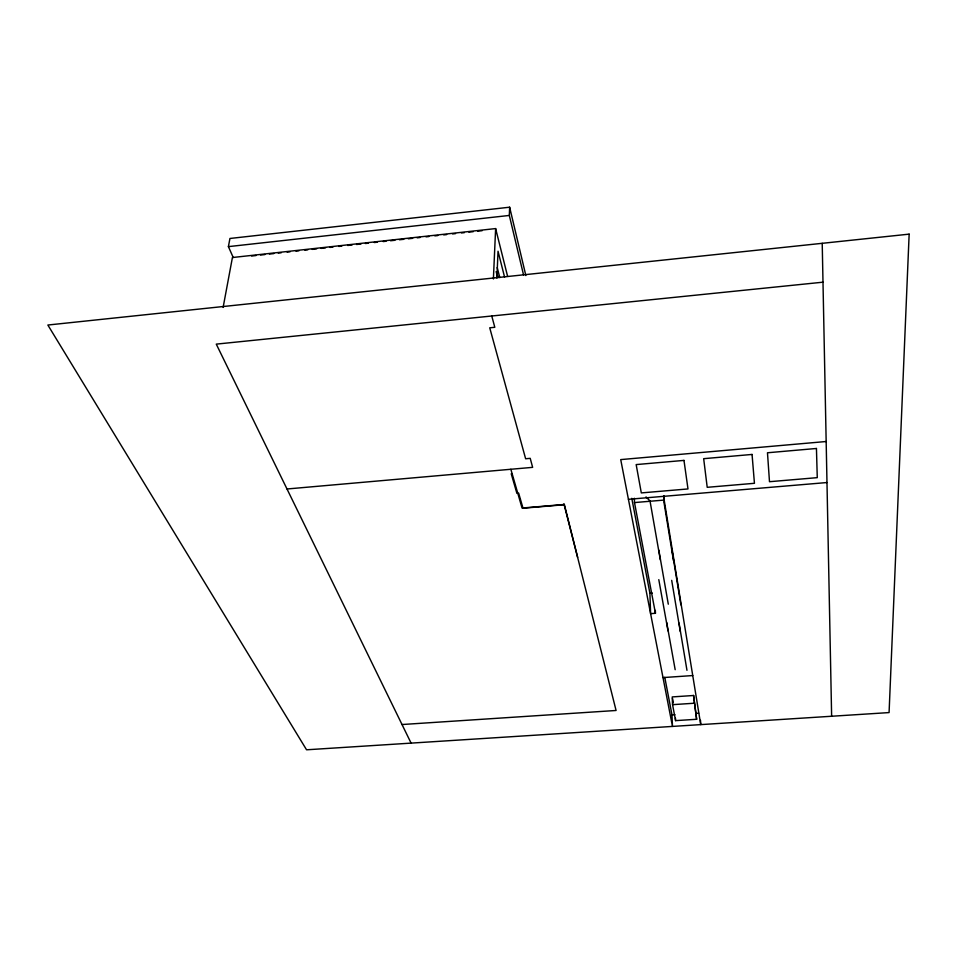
<?xml version="1.0" encoding="UTF-8"?>
<svg xmlns="http://www.w3.org/2000/svg" width="957" height="957" viewBox="0 0 957 957"><rect width="100%" height="100%" fill="white"/><g stroke="black" fill="none" stroke-linecap="round" stroke-linejoin="round"><path stroke-width="1.44" d="M523.551 274.958L509.327 215.445L509.638 207.202L229.943 238.472L228.4 246.631L233.257 257.541M496.898 278.08L498.035 251.236L504.578 277.111M493.393 278.966L495.63 228.579L232.419 257.529L223.113 307.436M228.4 246.631L509.327 215.445M251.643 256.021L256.069 255.531M260.507 255.052L264.933 254.562M269.372 254.072L273.798 253.593M278.236 253.103L281.191 252.78M287.1 252.122L290.055 251.799M295.964 251.153L298.919 250.83M304.828 250.172L307.783 249.849M312.221 249.37L316.647 248.88M321.085 248.389L325.512 247.899M329.95 247.42L332.904 247.085M338.814 246.439L341.769 246.116M347.678 245.47L352.104 244.98M356.542 244.49L360.98 243.999M365.407 243.521L368.361 243.198M374.271 242.54L377.225 242.217M383.135 241.571L386.09 241.248M390.528 240.757L394.954 240.267M399.392 239.776L403.818 239.298M408.256 238.807L412.682 238.317M417.12 237.838L420.075 237.503M425.985 236.858L428.939 236.535M434.849 235.889L437.804 235.554M443.713 234.908L446.668 234.585M452.577 233.939L455.532 233.616M461.441 232.958L464.396 232.635M468.834 232.144L473.26 231.666M477.699 231.175L482.125 230.685M822.996 282.183L216.27 344.125L411.091 743.111M287.004 488.991L532.642 467.351L530.214 458.343L525.632 458.762L489.733 327.808L494.805 327.294L491.754 316.001M826.166 441.512L620.722 459.599L672.472 726.423L671.993 714.915L664.768 677.317M512.127 473.715L511.229 473.787L516.9 493.345L518.67 493.19L523.012 508.215L564.403 504.722M628.426 499.315L826.98 482.543M634.371 498.274L634.491 502.569L664.182 500.068L664.002 495.774M577.633 557.381L563.9 503.777M631.787 498.31L649.911 593.268L652.303 593.089M655.33 610.387L655.437 613.293L650.604 613.652L649.911 593.268M662.998 677.592L692.748 675.558M693.562 695.5L672.233 696.923L672.556 704.663L675.582 720.633L696.636 719.281L693.562 695.5L696.636 719.281M672.556 704.663L693.969 703.251M402.012 724.533L616.081 710.477L564.343 504.459L522.055 508.035L510.847 469.277M671.993 714.915L674.948 714.723M695.667 713.384L698.634 713.192M646.011 496.91L650.018 500.966L660.342 559.893M496.611 271.74L498.083 277.482M496.145 271.609L497.628 277.339M497.221 267.565L499.793 277.614M495.63 228.579L507.617 276.394M509.638 207.202L525.848 275.544M634.491 502.569L655.437 613.293M672.496 698.383L673.321 702.761M666.67 622.385L675.175 669.697M658.799 579.655L668.022 630.914M658.823 550.119L668.297 604.19M679.039 623.043L686.97 670.307M671.694 580.361L680.295 631.56M663.572 496.348L700.727 724.616L700.5 720.298M672.089 550.861L680.894 604.872M663.883 501.767L673.489 560.623M675.463 718.085L675.582 720.633M822.219 243.317L831.633 716.255M909.15 234.142L889.077 712.582L306.551 749.798L47.85 325.033L909.15 234.142M816.441 448.474L767.478 452.769L769.488 481.706L817.266 477.651L816.441 448.474M683.98 460.401L636.166 464.588L641.31 492.915L687.987 488.943L683.98 460.401M752.058 454.443L703.67 458.678L707.211 487.316L754.439 483.297L752.058 454.443"/></g></svg>
